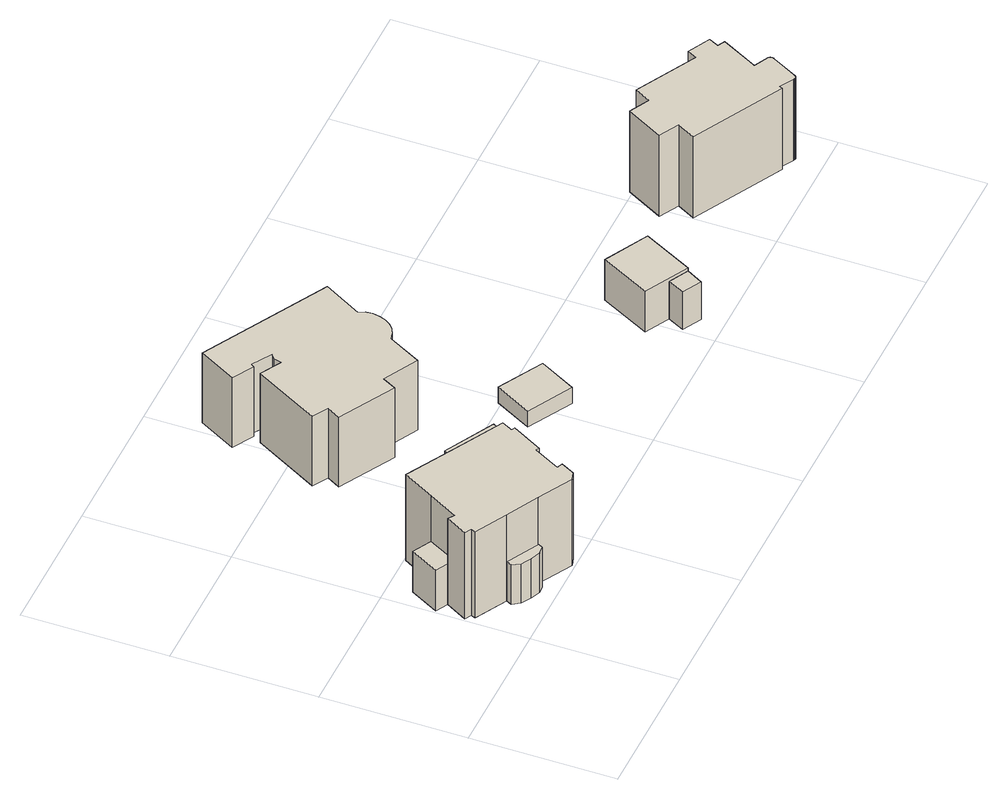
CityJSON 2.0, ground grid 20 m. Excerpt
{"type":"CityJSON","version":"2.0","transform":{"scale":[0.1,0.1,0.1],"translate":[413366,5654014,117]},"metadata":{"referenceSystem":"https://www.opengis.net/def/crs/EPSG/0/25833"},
"CityObjects":{
"building1":{"type":"Building","attributes":{"Gemeindeschluessel":14612000,"Geometrietyp2DReferenz":"3000","function":"31001_9998","roofType":"9999"},"children":["building1-1","building1-2","building1-3","building1-4"]},
"building1-1":{"type":"BuildingPart","attributes":{"Dachtyp_tdc":"tdcFreeFormRoof","Dachneigung":72.02,"QualitaetDacherkennung":18,"Geometrietyp2DReferenz":"3000","measuredHeight":14.1,"roofType":"5000"},"parents":["building1"],"geometry":[{"type":"Solid","lod":"1","boundaries":[[[[0,1,2,3]],[[4,5,6,7]],[[3,5,4,0]],[[2,6,5,3]],[[1,7,6,2]],[[0,4,7,1]]]]}]},
"building1-2":{"type":"BuildingPart","attributes":{"Dachtyp_tdc":"tdcCutTentRoof","Dachneigung":37.07,"QualitaetDacherkennung":73,"Geometrietyp2DReferenz":"3000","measuredHeight":16.95,"roofType":"9999"},"parents":["building1"],"geometry":[{"type":"Solid","lod":"1","boundaries":[[[[8,9,10,11,12,13,14,15,16,17,18,19,20,21,22,23,24,25,26]],[[27,28,29,30,31,32,33,34,35,36,37,38,39,40,41,42,43,7,6]],[[26,28,27,8]],[[25,29,28,26]],[[24,30,29,25]],[[23,31,30,24]],[[22,32,31,23]],[[21,33,32,22]],[[20,34,33,21]],[[19,35,34,20]],[[18,36,35,19]],[[17,37,36,18]],[[16,38,37,17]],[[15,39,38,16]],[[14,40,39,15]],[[13,41,40,14]],[[12,42,41,13]],[[11,43,42,12]],[[10,7,43,11]],[[9,6,7,10]],[[8,27,6,9]]]]}]},
"building1-3":{"type":"BuildingPart","attributes":{"Dachtyp_tdc":"tdcPolyFlatRoof","Dachneigung":0,"QualitaetDacherkennung":55,"Geometrietyp2DReferenz":"3000","measuredHeight":6.65,"roofType":"1000"},"parents":["building1"],"geometry":[{"type":"Solid","lod":"1","boundaries":[[[[44,45,46,47,48]],[[49,50,42,41,40]],[[48,50,49,44]],[[47,42,50,48]],[[46,41,42,47]],[[45,40,41,46]],[[44,49,40,45]]]]}]},
"building1-4":{"type":"BuildingPart","attributes":{"Dachtyp_tdc":"tdcFreeFormRoof","Dachneigung":22.19,"QualitaetDacherkennung":29,"Geometrietyp2DReferenz":"3000","measuredHeight":6.98,"roofType":"5000"},"parents":["building1"],"geometry":[{"type":"Solid","lod":"1","boundaries":[[[[51,52,53,54,55,56,57]],[[35,58,59,60,61,62,36]],[[57,58,35,51]],[[56,59,58,57]],[[55,60,59,56]],[[54,61,60,55]],[[53,62,61,54]],[[52,36,62,53]],[[51,35,36,52]]]]}]},
"building2":{"type":"Building","attributes":{"Dachtyp_tdc":"tdcFreeFormRoof","Gemeindeschluessel":14612000,"Dachneigung":24.79,"QualitaetDacherkennung":20,"Geometrietyp2DReferenz":"3000","measuredHeight":15.37,"function":"31001_9998","roofType":"5000"},"geometry":[{"type":"Solid","lod":"1","boundaries":[[[[63,64,65,66,67,68,69,70,71,72,73,74,75,76,77,78,79,80,81,82,83,84,85,86]],[[87,88,89,90,91,92,93,94,95,96,97,98,99,100,101,102,103,104,105,106,107,108,109,110]],[[86,88,87,63]],[[85,89,88,86]],[[84,90,89,85]],[[83,91,90,84]],[[82,92,91,83]],[[81,93,92,82]],[[80,94,93,81]],[[79,95,94,80]],[[78,96,95,79]],[[77,97,96,78]],[[76,98,97,77]],[[75,99,98,76]],[[74,100,99,75]],[[73,101,100,74]],[[72,102,101,73]],[[71,103,102,72]],[[70,104,103,71]],[[69,105,104,70]],[[68,106,105,69]],[[67,107,106,68]],[[66,108,107,67]],[[65,109,108,66]],[[64,110,109,65]],[[63,87,110,64]]]]}]},
"building3":{"type":"Building","attributes":{"Dachtyp_tdc":"tdcGableRoof","Gemeindeschluessel":14612000,"Dachneigung":14.24,"QualitaetDacherkennung":50,"Geometrietyp2DReferenz":"3000","measuredHeight":2.98,"function":"31001_9998","roofType":"3100"},"geometry":[{"type":"Solid","lod":"1","boundaries":[[[[111,112,113,114]],[[115,116,117,118]],[[114,116,115,111]],[[113,117,116,114]],[[112,118,117,113]],[[111,115,118,112]]]]}]},
"building4":{"type":"Building","attributes":{"Gemeindeschluessel":14612000,"Geometrietyp2DReferenz":"3000","function":"31001_9998","roofType":"9999"},"children":["building4-1","building4-2"]},
"building4-1":{"type":"BuildingPart","attributes":{"Dachtyp_tdc":"tdcGableRoof","Dachneigung":21.12,"QualitaetDacherkennung":58,"Geometrietyp2DReferenz":"3000","measuredHeight":6.68,"roofType":"3100"},"parents":["building4"],"geometry":[{"type":"Solid","lod":"1","boundaries":[[[[119,120,121,122]],[[123,124,125,126]],[[122,124,123,119]],[[121,125,124,122]],[[120,126,125,121]],[[119,123,126,120]]]]}]},
"building4-2":{"type":"BuildingPart","attributes":{"Dachtyp_tdc":"tdcHipRoof","Dachneigung":24.64,"QualitaetDacherkennung":84,"Geometrietyp2DReferenz":"3000","measuredHeight":7.65,"roofType":"3200"},"parents":["building4"],"geometry":[{"type":"Solid","lod":"1","boundaries":[[[[127,128,129,130]],[[131,132,133,125]],[[130,132,131,127]],[[129,133,132,130]],[[128,125,133,129]],[[127,131,125,128]]]]}]},
"building5":{"type":"Building","attributes":{"Dachtyp_tdc":"tdcFreeFormRoof","Gemeindeschluessel":14612000,"Dachneigung":26.4,"QualitaetDacherkennung":54,"Geometrietyp2DReferenz":"3000","measuredHeight":15.22,"function":"31001_9998","roofType":"5000"},"geometry":[{"type":"Solid","lod":"1","boundaries":[[[[134,135,136,137,138,139,140,141,142,143,144,145,146,147,148,149,150,151,152,153,154,155,156,157,158,159,160,161,162,163,164,165,166,167,168,169,170]],[[171,172,173,174,175,176,177,178,179,180,181,182,183,184,185,186,187,188,189,190,191,192,193,194,195,196,197,198,199,200,201,202,203,204,205,206,207]],[[170,171,207,134]],[[169,172,171,170]],[[168,173,172,169]],[[167,174,173,168]],[[166,175,174,167]],[[165,176,175,166]],[[164,177,176,165]],[[163,178,177,164]],[[162,179,178,163]],[[161,180,179,162]],[[160,181,180,161]],[[159,182,181,160]],[[158,183,182,159]],[[157,184,183,158]],[[156,185,184,157]],[[155,186,185,156]],[[154,187,186,155]],[[153,188,187,154]],[[152,189,188,153]],[[151,190,189,152]],[[150,191,190,151]],[[149,192,191,150]],[[148,193,192,149]],[[147,194,193,148]],[[146,195,194,147]],[[145,196,195,146]],[[144,197,196,145]],[[143,198,197,144]],[[142,199,198,143]],[[141,200,199,142]],[[140,201,200,141]],[[139,202,201,140]],[[138,203,202,139]],[[137,204,203,138]],[[136,205,204,137]],[[135,206,205,136]],[[134,207,206,135]]]]}]}
},
"vertices":[
[152,177,128],[144,161,128],[212,124,128],[221,140,128],[152,177,1],[221,140,1],[212,124,1],[144,161,1],
[204,109,143],[212,124,143],[144,161,143],[77,198,143],[52,154,143],[30,113,143],[21,119,143],[4,89,143],[13,84,143],[11,78,143],[55,54,143],[100,30,143],[147,4,143],[159,8,143],[169,27,143],[161,30,143],[181,67,143],[185,64,143],[209,107,143],[204,109,1],[209,107,1],[185,64,1],[181,67,1],[161,30,1],[169,27,1],[159,8,1],[147,4,1],[100,30,1],[55,54,1],[11,78,1],[13,84,1],[4,89,1],[21,119,1],[30,113,1],[52,154,1],[77,198,1],
[4,128,68],[21,119,68],[30,113,68],[52,154,68],[26,168,68],[4,128,1],[26,168,1],
[100,30,66],[55,54,66],[51,46,66],[58,36,66],[71,28,66],[85,22,66],[96,23,66],[96,23,1],[85,22,1],[71,28,1],[58,36,1],[51,46,1],
[332,323,116],[341,325,116],[349,329,116],[356,335,116],[362,343,116],[365,352,116],[367,362,116],[366,371,116],[362,380,116],[392,433,116],[218,529,116],[189,477,116],[219,460,116],[222,465,116],[249,448,116],[242,442,116],[239,432,116],[211,448,116],[161,358,116],[182,345,116],[172,327,116],[249,284,116],[259,303,116],[307,277,116],[332,323,1],[307,277,1],[259,303,1],[249,284,1],[172,327,1],[182,345,1],[161,358,1],[211,448,1],[239,432,1],[242,442,1],[249,448,1],[222,465,1],[219,460,1],[189,477,1],[218,529,1],[392,433,1],[362,380,1],[366,371,1],[367,362,1],[365,352,1],[362,343,1],[356,335,1],[349,329,1],[341,325,1],
[425,119,28],[453,170,28],[391,204,28],[363,153,28],[425,119,2],[363,153,2],[391,204,2],[453,170,2],
[604,45,64],[630,31,64],[643,54,64],[616,68,64],[604,45,2],[616,68,2],[643,54,2],[630,31,2],
[582,86,69],[643,54,69],[679,123,69],[618,155,69],[582,86,2],[618,155,2],[679,123,2],
[943,36,141],[944,36,141],[945,36,141],[945,35,141],[946,35,141],[947,36,141],[948,36,141],[949,36,141],[949,37,141],[950,37,141],[950,38,141],[969,73,141],[969,74,141],[970,74,141],[970,75,141],[970,76,141],[970,77,141],[970,78,141],[970,79,141],[969,79,141],[969,80,141],[968,80,141],[968,81,141],[948,91,141],[975,142,141],[965,147,141],[972,161,141],[941,177,141],[934,164,141],[850,209,141],[838,187,141],[811,201,141],[783,150,141],[810,135,141],[796,110,141],[922,43,141],[924,47,141],[924,47,7],[922,43,7],[796,110,7],[810,135,7],[783,150,7],[811,201,7],[838,187,7],[850,209,7],[934,164,7],[941,177,7],[972,161,7],[965,147,7],[975,142,7],[948,91,7],[968,81,7],[968,80,7],[969,80,7],[969,79,7],[970,79,7],[970,78,7],[970,77,7],[970,76,7],[970,75,7],[970,74,7],[969,74,7],[969,73,7],[950,38,7],[950,37,7],[949,37,7],[949,36,7],[948,36,7],[947,36,7],[946,35,7],[945,35,7],[945,36,7],[944,36,7],[943,36,7]
]}
